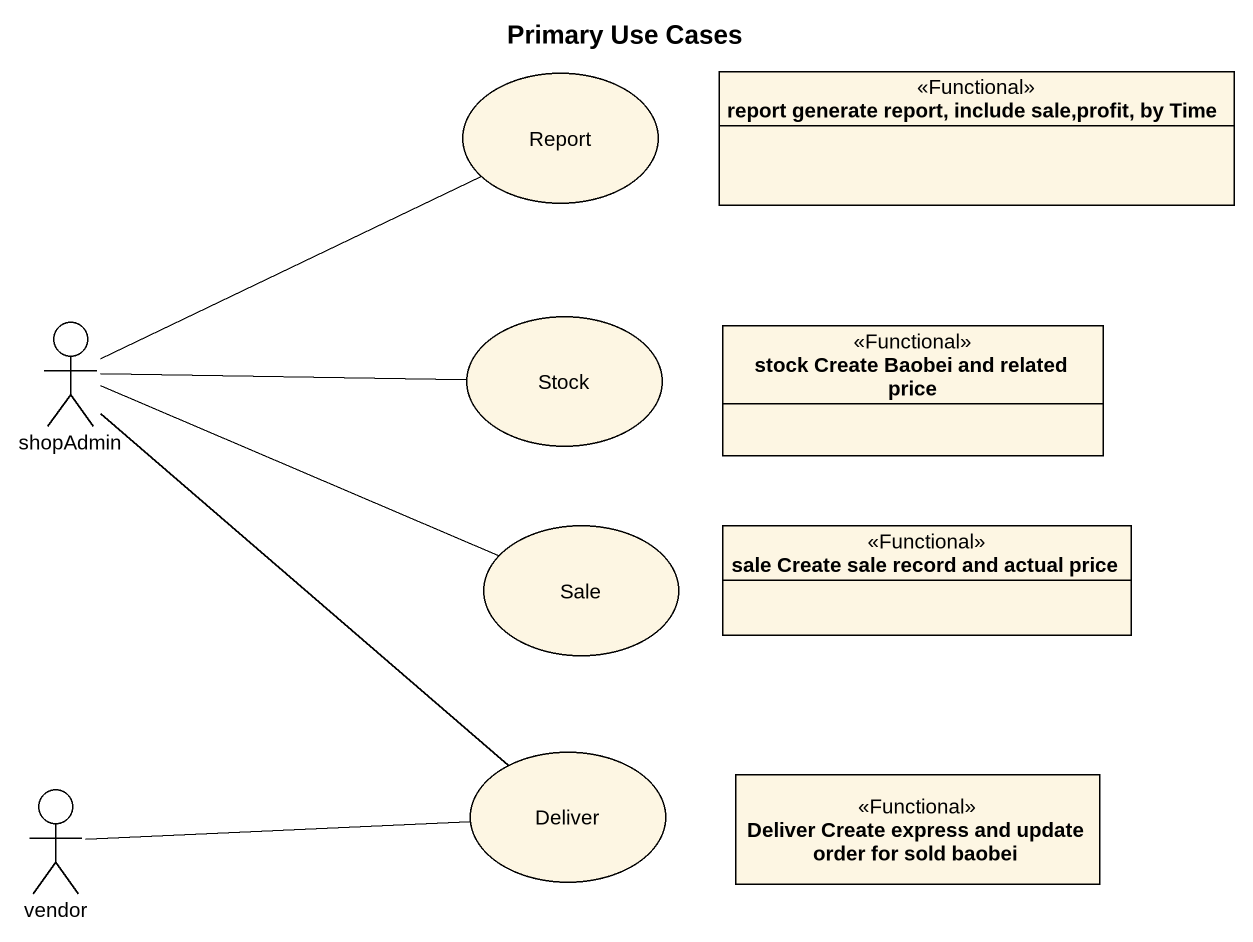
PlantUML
@startuml
title Primary Use Cases
allowmixing
hide circle
hide empty members
usecase Report
class "report generate report, include sale,profit, by Time" as report_generate_report <<Functional>>
actor shopAdmin
usecase Stock
class "stock Create Baobei and related price" as stock_Create_Baobei_and <<Functional>>
usecase Sale
class "sale Create sale record and actual price" as sale_Create_sale_record_and <<Functional>>
usecase Deliver
actor vendor
class "Deliver Create express and update order for sold baobei" as Deliver_Create_express_and <<Functional>>
shopAdmin -right- Report
shopAdmin -right- Stock
shopAdmin -right- Sale
shopAdmin -- Deliver
vendor -right- Deliver
@enduml
